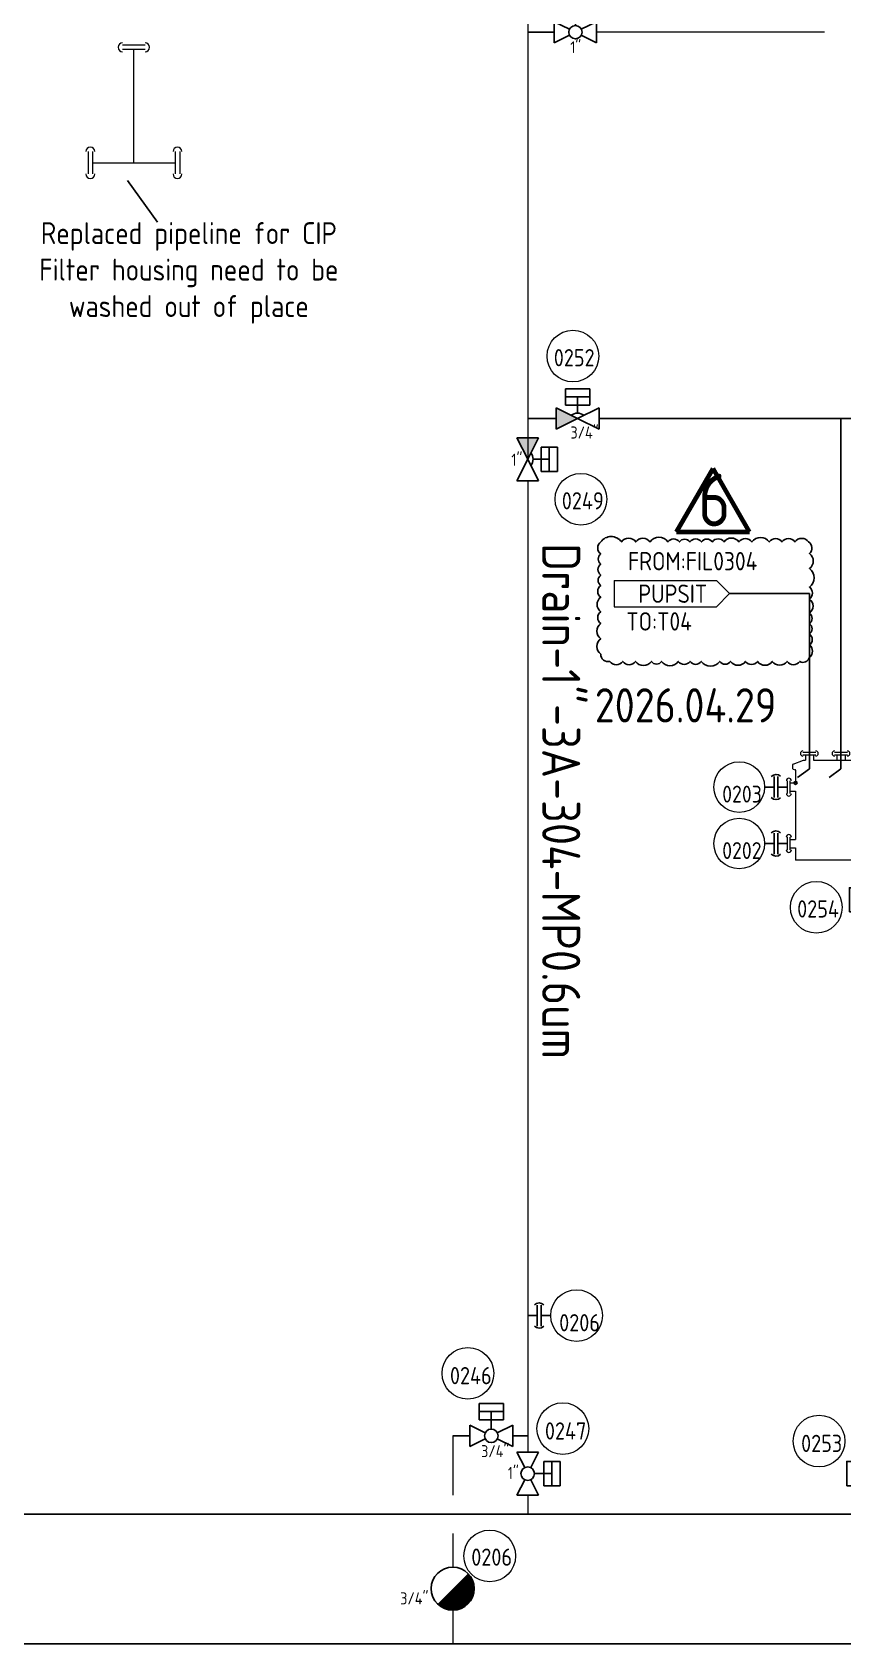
# Model space of a CAD drawing. Header units: millimetres. Extents: x -68339142 to 208, y -167 to 82456658.
# Drawn here: x -68332551 to -68331976, y 82447558 to 82448701 of the extents above; entities that cross this region are included whole.
import ezdxf
from ezdxf.enums import TextEntityAlignment as Align

# ---------------------------------------------------------------- set-up
doc = ezdxf.new("R2010")
doc.units = ezdxf.units.MM
doc.header["$MEASUREMENT"] = 0
for name, color, linetype, lineweight in [('06TEXT', 7, 'Continuous', 0), ('Modle', 161, 'Continuous', 70), ('TEXT', 7, 'Continuous', 0), ('图层09压缩空气CA', 4, 'Continuous', 15), ('外形線', 7, 'Continuous', 9)]:
    doc.layers.add(name, color=color, linetype=linetype, lineweight=lineweight)
doc.layers.add('排管', color=10, linetype='Continuous')
doc.styles.add('MECTXT', font='romans.shx', dxfattribs={"width": 0.8, "bigfont": 'kunlun.shx'})
doc.styles.get("Standard").update_dxf_attribs({"font": 'gbenor.shx', "bigfont": 'gbcbig.shx'})

# ---------------------------------------------------------------- blocks, each defined once
blk = doc.blocks.new('*U91')
at = {"color": 0}
for p, q in [((-6.33, 8.44), (-6.33, 16.87)), ((-6.33, 16.87), (6.33, 16.87)), ((-6.33, 12.66), (6.33, 12.66)), ((6.33, 8.44), (-6.33, 8.44)), ((0, 3.52), (0, 12.66)), ((-3.14, 1.57), (-11.25, 5.62)), ((-11.25, 5.62), (-11.25, -5.63)), ((3.14, 1.57), (11.25, 5.62)), ((11.25, 5.62), (11.25, -5.63)), ((-11.25, -5.63), (-3.14, -1.57)), ((11.25, -5.63), (3.14, -1.57))]:
    blk.add_line(p, q, dxfattribs=at)
blk.add_lwpolyline([(6.33, 8.44), (6.33, 8.44), (6.33, 16.87), (6.33, 16.87)], close=True, dxfattribs=at)
at = {"color": 1, "linetype": 'ByBlock', "lineweight": 9}
blk.add_circle((-12.23, 32.66), 13.5, dxfattribs=at)
at = {"color": 0}
blk.add_circle((0, 0), 3.52, dxfattribs=at)
at = {"color": 1, "linetype": 'ByBlock', "lineweight": 9}
for tag, p, height, flags in [('YQJ_CODE', (-19.23, 35.07), 9, 2), ('YQJ_ITEMID', (12.3, -9.27), 5, 1), ('YQJ_CLASS_NAME', (12.34, -15.05), 5, 1), ('品牌', (13.52, -20.57), 5, 1), ('供电电源', (13.41, -26.42), 5, 1), ('控制方式', (13.73, -33.14), 5, 1), ('输出信号类型2', (13.98, -46.43), 5, 1), ('输出信号类型1', (14.15, -39.41), 5, 1)]:
    blk.add_attdef(tag, p, '', height=height, dxfattribs=dict(at, flags=flags))
for tag, p, height in [('YQJ_NO', (-21.59, 26.96), 9), ('尺寸', (-5.32, -11.13), 6.3)]:
    blk.add_attdef(tag, p, '', height=height, dxfattribs=at)
blk = doc.blocks.new('*U90')
at = {"color": 0}
for p, q in [((5.62, 11.25), (-5.63, 11.25)), ((-5.63, 11.25), (-1.57, 3.14)), ((1.57, 3.14), (5.62, 11.25)), ((3.52, 0), (12.66, 0)), ((8.44, -6.33), (8.44, 6.33)), ((8.44, 6.33), (16.87, 6.33)), ((12.66, 6.33), (12.66, -6.33)), ((16.87, 6.33), (16.87, -6.33)), ((-5.63, -11.25), (-1.57, -3.14)), ((1.57, -3.14), (5.62, -11.25)), ((5.62, -11.25), (-5.63, -11.25))]:
    blk.add_line(p, q, dxfattribs=at)
blk.add_lwpolyline([(8.44, -6.33), (8.44, -6.33), (16.87, -6.33), (16.87, -6.33)], close=True, dxfattribs=at)
at = {"color": 1, "linetype": 'ByBlock', "lineweight": 9}
blk.add_circle((18.33, 23.5), 13.5, dxfattribs=at)
at = {"color": 0}
blk.add_circle((0, 0), 3.52, dxfattribs=at)
at = {"color": 1, "linetype": 'ByBlock', "lineweight": 9}
for tag, p, height, flags in [('YQJ_CODE', (11.33, 25.91), 9, 2), ('YQJ_ITEMID', (12.3, -9.27), 5, 1), ('YQJ_CLASS_NAME', (12.34, -15.05), 5, 1), ('品牌', (13.52, -20.57), 5, 1), ('供电电源', (13.41, -26.42), 5, 1), ('控制方式', (13.73, -33.14), 5, 1), ('输出信号类型2', (13.98, -46.43), 5, 1), ('输出信号类型1', (14.15, -39.41), 5, 1)]:
    blk.add_attdef(tag, p, '', height=height, dxfattribs=dict(at, flags=flags))
for tag, p, height in [('YQJ_NO', (8.97, 17.79), 9), ('尺寸', (-10.4, -2.79), 6.3)]:
    blk.add_attdef(tag, p, '', height=height, dxfattribs=at)
blk = doc.blocks.new('*U59')
at = {"color": 0, "const_width": 11.25}
blk.add_lwpolyline([(-3.98, -15.23, 1), (3.98, -7.27, 1)], format="xyb", dxfattribs=at)
at = {"color": 1, "linetype": 'ByBlock', "lineweight": 9}
blk.add_circle((19.32, 5.85), 13.5, dxfattribs=at)
at = {"color": 0}
for start, end in [(0, 180), (180, 0)]:
    blk.add_arc((0, -11.25), 11.25, start, end, dxfattribs=at)
at = {"color": 1, "linetype": 'ByBlock', "lineweight": 9}
for tag, p, height, flags in [('YQJ_CODE', (12.81, 7.93), 9, 2), ('YQJ_ITEMID', (12.3, -9.27), 5, 1), ('YQJ_CLASS_NAME', (12.34, -15.05), 5, 1), ('品牌', (13.52, -20.57), 5, 1), ('供电电源', (13.41, -26.42), 5, 1), ('控制方式', (13.73, -33.14), 5, 1), ('输出信号类型2', (13.98, -46.43), 5, 1), ('输出信号类型1', (14.15, -39.41), 5, 1)]:
    blk.add_attdef(tag, p, '', height=height, dxfattribs=dict(at, flags=flags))
for tag, p, height in [('YQJ_NO', (9.68, 0.72), 9), ('尺寸', (-27.44, -19.48), 6.3)]:
    blk.add_attdef(tag, p, '', height=height, dxfattribs=at)
blk = doc.blocks.new('卫生卡箍')
at = {"color": 0}
for p, q in [((5.01, 0), (0, 0)), ((5.01, -5.49), (5.01, 5.49)), ((6.99, -5.49), (6.99, 5.49)), ((6.99, 0), (12, 0))]:
    blk.add_line(p, q, dxfattribs=at)
for centre, start, end in [((5.97, 3.1), 46.47917, 135.78093), ((5.97, -3.1), 224.21907, 313.52083)]:
    blk.add_arc(centre, 3.47, start, end, dxfattribs=at)
blk = doc.blocks.new('*U69')
at = {"color": 1, "linetype": 'ByBlock', "lineweight": 9}
blk.add_circle((13.5, 0), 13.5, dxfattribs=at)
at = {"color": 1, "linetype": 'ByBlock', "lineweight": 13, "flags": 2}
blk.add_attdef('YQJ_CODE', (7.18, -0.38), '', height=9, dxfattribs=at)
at = {"color": 1, "linetype": 'ByBlock', "lineweight": 9, "flags": 1}
for tag, p in [('YQJ_ITEMID', (24.39, 7.98)), ('YQJ_CLASS_NAME', (24.4, 3.68)), ('供电电源', (24.91, -5.23)), ('品牌', (24.82, -0.69)), ('控制方式', (25.05, -9.99)), ('量程下限', (24.64, -19.97)), ('量程上限', (24.78, -14.93)), ('输入信号类型2', (24.42, -30.48)), ('输入信号类型1', (24.59, -25.29))]:
    blk.add_attdef(tag, p, '', height=5, dxfattribs=at)
at = {"color": 1, "linetype": 'ByBlock', "lineweight": 13}
blk.add_attdef('YQJ_NO', (4.42, -8.26), '', height=9, dxfattribs=at)
at = {"color": 1, "linetype": 'ByBlock', "lineweight": 9}
blk.add_attdef('尺寸', (-11.61, -20.93), '', height=6.3, dxfattribs=at)
blk = doc.blocks.new('*U255')
at = {"color": 0}
for p, q in [((-6.33, 8.44), (-6.33, 16.87)), ((-6.33, 16.87), (6.33, 16.87)), ((-6.33, 12.66), (6.33, 12.66)), ((0, 3.52), (0, 12.66)), ((-3.14, 1.57), (-11.25, 5.62)), ((-11.25, 5.62), (-11.25, -5.63)), ((6.33, 8.44), (-6.33, 8.44)), ((3.14, 1.57), (11.25, 5.62)), ((11.25, 5.62), (11.25, -5.63)), ((-11.25, -5.63), (-3.14, -1.57)), ((11.25, -5.63), (3.14, -1.57))]:
    blk.add_line(p, q, dxfattribs=at)
blk.add_lwpolyline([(6.33, 8.44), (6.33, 8.44), (6.33, 16.87), (6.33, 16.87)], close=True, dxfattribs=at)
at = {"color": 1, "linetype": 'ByBlock', "lineweight": 9}
blk.add_circle((27.64, 18.96), 13.5, dxfattribs=at)
at = {"color": 0}
blk.add_circle((0, 0), 3.52, dxfattribs=at)
at = {"color": 1, "linetype": 'ByBlock', "lineweight": 9}
for tag, p, height, flags in [('YQJ_CODE', (20.64, 21.37), 9, 2), ('YQJ_ITEMID', (12.3, -9.27), 5, 1), ('YQJ_CLASS_NAME', (12.34, -15.05), 5, 1), ('品牌', (13.52, -20.57), 5, 1), ('供电电源', (13.41, -26.42), 5, 1), ('控制方式', (13.73, -33.14), 5, 1), ('输出信号类型1', (14.15, -39.41), 5, 1), ('输出信号类型2', (13.98, -46.43), 5, 1)]:
    blk.add_attdef(tag, p, '', height=height, dxfattribs=dict(at, flags=flags))
for tag, p, height in [('YQJ_NO', (18.27, 13.25), 9), ('尺寸', (-2.73, -11.13), 6.3)]:
    blk.add_attdef(tag, p, '', height=height, dxfattribs=at)
blk = doc.blocks.new('*U184')
at = {"color": 0}
for p, q in [((-5.63, 11.25), (5.62, 11.25)), ((-1.57, 3.14), (-5.63, 11.25)), ((5.62, 11.25), (1.57, 3.14)), ((-16.88, -6.33), (-16.88, 6.33)), ((-12.66, -6.33), (-12.66, 6.33)), ((-8.44, 6.33), (-8.44, -6.33)), ((-8.44, -6.33), (-16.88, -6.33)), ((-3.52, 0), (-12.66, 0)), ((-1.57, -3.14), (-5.63, -11.25)), ((5.62, -11.25), (1.57, -3.14)), ((-5.63, -11.25), (5.62, -11.25))]:
    blk.add_line(p, q, dxfattribs=at)
blk.add_lwpolyline([(-8.44, 6.33), (-8.44, 6.33), (-16.88, 6.33), (-16.88, 6.33)], close=True, dxfattribs=at)
at = {"color": 1, "linetype": 'ByBlock', "lineweight": 9}
blk.add_circle((-31.34, 16.99), 13.5, dxfattribs=at)
at = {"color": 0}
blk.add_circle((0, 0), 3.52, dxfattribs=at)
at = {"color": 1, "linetype": 'ByBlock', "lineweight": 9}
for tag, p, height, flags in [('YQJ_CODE', (-38.34, 19.39), 9, 2), ('YQJ_ITEMID', (12.3, -9.27), 5, 1), ('YQJ_CLASS_NAME', (12.34, -15.05), 5, 1), ('品牌', (13.52, -20.57), 5, 1), ('供电电源', (13.41, -26.42), 5, 1), ('控制方式', (13.73, -33.14), 5, 1), ('输出信号类型2', (13.98, -46.43), 5, 1), ('输出信号类型1', (14.15, -39.41), 5, 1)]:
    blk.add_attdef(tag, p, '', height=height, dxfattribs=dict(at, flags=flags))
for tag, p, height in [('YQJ_NO', (-40.71, 11.28), 9), ('尺寸', (4.12, -2.79), 6.3)]:
    blk.add_attdef(tag, p, '', height=height, dxfattribs=at)
blk = doc.blocks.new('*U186')
at = {"color": 0}
for p, q in [((0, 0), (-5.63, 11.25)), ((-5.63, 11.25), (5.62, 11.25)), ((5.62, 11.25), (0, 0)), ((-15.47, -6.33), (-15.47, 6.33)), ((-11.25, 6.33), (-11.25, -6.33)), ((-11.25, -6.33), (-11.25, 6.33)), ((-7.03, 6.33), (-7.03, -6.33)), ((0, 0), (-5.63, -11.25)), ((5.62, -11.25), (0, 0)), ((-7.03, -6.33), (-15.47, -6.33)), ((-2.81, 0), (-11.25, 0)), ((-5.63, -11.25), (5.62, -11.25))]:
    blk.add_line(p, q, dxfattribs=at)
blk.add_lwpolyline([(-7.03, 6.33), (-7.03, 6.33), (-15.47, 6.33), (-15.47, 6.33)], close=True, dxfattribs=at)
at = {"color": 1, "linetype": 'ByBlock', "lineweight": 9}
blk.add_circle((-32.78, -3.9), 13.5, dxfattribs=at)
at = {"color": 0}
blk.add_arc((2.81, 0), 5.63, 143.1301, 216.8699, dxfattribs=at)
at = {"color": 1, "linetype": 'ByBlock', "lineweight": 9}
for tag, p, height, flags in [('YQJ_CODE', (-40.49, -1.22), 9, 2), ('YQJ_ITEMID', (12.3, -9.27), 5, 1), ('YQJ_CLASS_NAME', (12.34, -15.05), 5, 1), ('品牌', (13.52, -20.57), 5, 1), ('供电电源', (13.41, -26.42), 5, 1), ('控制方式', (13.73, -33.14), 5, 1), ('输出信号类型2', (13.98, -46.43), 5, 1), ('输出信号类型1', (14.15, -39.41), 5, 1)]:
    blk.add_attdef(tag, p, '', height=height, dxfattribs=dict(at, flags=flags))
for tag, p, height in [('尺寸', (4.64, -1.84), 6.3), ('YQJ_NO', (-42.77, -9.23), 9)]:
    blk.add_attdef(tag, p, '', height=height, dxfattribs=at)
blk = doc.blocks.new('液位变送器')
at = {"color": 1, "linetype": 'ByBlock', "lineweight": 9}
blk.add_circle((13.88, -0.11), 13.5, dxfattribs=at)
at = {"color": 1, "linetype": 'ByBlock', "lineweight": 13, "flags": 2}
blk.add_attdef('YQJ_CODE', (7.43, 0.49), '', height=9, dxfattribs=at)
at = {"color": 1, "linetype": 'ByBlock', "lineweight": 9, "flags": 1}
for tag, p in [('YQJ_ITEMID', (24.92, 7.98)), ('YQJ_CLASS_NAME', (24.93, 3.68)), ('供电电源', (25.44, -5.23)), ('品牌', (25.35, -0.69)), ('控制方式', (25.57, -9.99)), ('量程下限', (25.17, -19.97)), ('量程上限', (25.3, -14.93)), ('输入信号类型2', (24.95, -30.48)), ('输入信号类型1', (25.12, -25.29))]:
    blk.add_attdef(tag, p, '', height=5, dxfattribs=at)
at = {"color": 1, "linetype": 'ByBlock', "lineweight": 13}
blk.add_attdef('YQJ_NO', (4.8, -8.37), '', height=9, dxfattribs=at)
at = {"color": 1, "linetype": 'ByBlock', "lineweight": 9}
blk.add_attdef('尺寸', (-11.61, -20.93), '', height=6.3, dxfattribs=at)
blk = doc.blocks.new('*U253')
at = {"color": 0}
for p, q in [((-6.33, 7.03), (-6.33, 15.47)), ((-6.33, 15.47), (6.33, 15.47)), ((6.33, 11.25), (-6.33, 11.25)), ((-6.33, 11.25), (6.33, 11.25)), ((0, 2.81), (0, 11.25)), ((0, 0), (-11.25, 5.62)), ((-11.25, 5.62), (-11.25, -5.62)), ((-11.25, -5.62), (0, 0)), ((6.33, 7.03), (-6.33, 7.03)), ((0, 0), (11.25, 5.62)), ((11.25, -5.62), (0, 0)), ((11.25, 5.62), (11.25, -5.62))]:
    blk.add_line(p, q, dxfattribs=at)
blk.add_lwpolyline([(6.33, 7.03), (6.33, 7.03), (6.33, 15.47), (6.33, 15.47)], close=True, dxfattribs=at)
at = {"color": 1, "linetype": 'ByBlock', "lineweight": 9}
blk.add_circle((-2.43, 32.59), 13.5, dxfattribs=at)
at = {"color": 0}
blk.add_arc((0, -2.81), 5.62, 53.1301, 126.8699, dxfattribs=at)
at = {"color": 1, "linetype": 'ByBlock', "lineweight": 9}
for tag, p, height, flags in [('YQJ_CODE', (-10.14, 35.26), 9, 2), ('YQJ_ITEMID', (12.3, -9.27), 5, 1), ('YQJ_CLASS_NAME', (12.34, -15.05), 5, 1), ('品牌', (13.52, -20.57), 5, 1), ('供电电源', (13.41, -26.42), 5, 1), ('控制方式', (13.73, -33.14), 5, 1), ('输出信号类型2', (13.98, -46.43), 5, 1), ('输出信号类型1', (14.15, -39.41), 5, 1)]:
    blk.add_attdef(tag, p, '', height=height, dxfattribs=dict(at, flags=flags))
for tag, p, height in [('YQJ_NO', (-12.42, 27.26), 9), ('尺寸', (-3.75, -10.48), 6.3)]:
    blk.add_attdef(tag, p, '', height=height, dxfattribs=at)
blk = doc.blocks.new('*U217')
h = blk.add_hatch(color=256)
h.dxf.hatch_style = 1
h.paths.add_polyline_path([(-11.25, 5.625), (-11.25, -5.625), (0, 0)])
at = {"color": 0}
for p, q in [((0, 0), (-11.25, 5.625)), ((-11.25, 5.625), (-11.25, -5.625)), ((-11.25, -5.625), (0, 0))]:
    blk.add_line(p, q, dxfattribs=at)
blk = doc.blocks.new('*U252')
at = {"color": 0}
for p, q in [((5.62, 11.25), (-5.63, 11.25)), ((-5.63, 11.25), (0, 0)), ((0, 0), (5.62, 11.25)), ((-5.63, -11.25), (0, 0)), ((0, 0), (5.62, -11.25)), ((7.03, -6.33), (7.03, 6.33)), ((7.03, 6.33), (15.47, 6.33)), ((11.25, -6.33), (11.25, 6.33)), ((11.25, 6.33), (11.25, -6.33)), ((15.47, 6.33), (15.47, -6.33)), ((2.81, 0), (11.25, 0)), ((5.62, -11.25), (-5.63, -11.25))]:
    blk.add_line(p, q, dxfattribs=at)
blk.add_lwpolyline([(7.03, -6.33), (7.03, -6.33), (15.47, -6.33), (15.47, -6.33)], close=True, dxfattribs=at)
at = {"color": 1, "linetype": 'ByBlock', "lineweight": 9}
blk.add_circle((27.78, -20.87), 13.5, dxfattribs=at)
at = {"color": 0}
blk.add_arc((-2.81, 0), 5.62, 323.1301, 36.8699, dxfattribs=at)
at = {"color": 1, "linetype": 'ByBlock', "lineweight": 9}
for tag, p, height in [('尺寸', (-8.54, -3.43), 6.3), ('YQJ_NO', (17.79, -26.21), 9)]:
    blk.add_attdef(tag, p, '', height=height, dxfattribs=at)
for tag, p, height, flags in [('YQJ_ITEMID', (12.3, -9.27), 5, 1), ('YQJ_CLASS_NAME', (12.34, -15.05), 5, 1), ('品牌', (13.52, -20.57), 5, 1), ('YQJ_CODE', (20.07, -18.2), 9, 2), ('供电电源', (13.41, -26.42), 5, 1), ('控制方式', (13.73, -33.14), 5, 1), ('输出信号类型2', (13.98, -46.43), 5, 1), ('输出信号类型1', (14.15, -39.41), 5, 1)]:
    blk.add_attdef(tag, p, '', height=height, dxfattribs=dict(at, flags=flags))
blk = doc.blocks.new('*U43')
h = blk.add_hatch(color=256)
h.dxf.hatch_style = 1
h.paths.add_polyline_path([(5.625, 11.25), (-5.625, 11.25), (0, 0)])
at = {"color": 0}
for p, q in [((5.625, 11.25), (-5.625, 11.25)), ((-5.625, 11.25), (0, 0)), ((0, 0), (5.625, 11.25))]:
    blk.add_line(p, q, dxfattribs=at)
blk = doc.blocks.new('*U573')
at = {"linetype": 'Continuous'}
for p, q in [((-0.251, 0.177), (-1.629, 0.177)), ((-0.251, 0.177), (-0.251, -0.177)), ((-0.251, -0.177), (-1.629, -0.177))]:
    blk.add_line(p, q, dxfattribs=at)
for points in [[(-1.629, 0.177), (-1.806, 0)], [(-1.629, -0.177), (-1.806, 0)]]:
    blk.add_lwpolyline(points)
at = {"layer": 'TEXT', "style": 'MECTXT', "width": 0.8, "flags": 8}
for tag, p in [('LINE_1', (-1.741, 0.076)), ('LINE_3', (-1.741, -0.078))]:
    blk.add_attdef(tag, text='', height=0.1, dxfattribs=at).set_placement(p, align=Align.MIDDLE_LEFT)
blk = doc.blocks.new('TANK_NEW_10L')
at = {"color": 7, "lineweight": 9}
for p, q in [((-2, 10.1), (-2, 13.1)), ((-1.8, 13.3), (5.7, 16.1)), ((5.2, 21.8), (14.3, 21.8)), ((5.2, 20), (14.3, 20)), ((5.7, 16.1), (6.9, 16.1)), ((6.9, 20), (6.9, 16.1)), ((12.7, 20), (12.7, 16.1)), ((12.7, 16.1), (72.1, 16.1)), ((27.6, 21.8), (36.7, 21.8)), ((27.6, 20), (36.7, 20)), ((28.1, 16.1), (29.2, 16.1)), ((29.2, 20), (29.2, 16.1)), ((35.1, 20), (35.1, 16.1)), ((70.4, 21.8), (79.5, 21.8)), ((70.4, 20), (79.5, 20)), ((72.1, 20), (72.1, 16.1)), ((77.9, 20), (77.9, 16.1)), ((77.9, 16.1), (87.2, 16.1)), ((94.7, 13.3), (87.2, 16.1)), ((94.9, 10.1), (94.9, 13.1)), ((-5.7, -7.5), (-5.7, 1.6)), ((-3.9, -7.5), (-3.9, 1.6)), ((-3.9, 0), (0, 0)), ((-1.8, 9.9), (-0.4, 9.4)), ((0, 8.9), (0, 0)), ((92.9, 8.9), (92.9, -54.8)), ((94.7, 9.9), (93.3, 9.4)), ((-3.9, -5.8), (0, -5.8)), ((0, -5.8), (0, -40)), ((-5.7, -47.5), (-5.7, -38.4)), ((-3.9, -47.5), (-3.9, -38.4)), ((-3.9, -40), (0, -40)), ((-3.9, -45.9), (0, -45.9)), ((0, -45.9), (0, -54.8)), ((56.3, -54.8), (0, -54.8)), ((56.3, -59.2), (56.3, -54.8)), ((62.1, -54.8), (92.9, -54.8)), ((62.1, -59.2), (62.1, -54.8)), ((54.7, -59.2), (63.7, -59.2)), ((54.7, -61.1), (63.7, -61.1))]:
    blk.add_line(p, q, dxfattribs=at)
for centre, radius, start, end in [((-1.7, 13.1), 0.216, 110, 180), ((5.2, 20.9), 1.78, 90, 270), ((14.3, 20.9), 1.78, 270, 90), ((27.6, 20.9), 1.78, 90, 270), ((36.7, 20.9), 1.78, 270, 90), ((70.4, 20.9), 1.78, 90, 270), ((79.5, 20.9), 1.78, 270, 90), ((94.6, 13.1), 0.216, 0, 70), ((-4.8, 1.6), 1.78, 0, 180), ((-1.7, 10.1), 0.216, 180, 250), ((-0.5, 8.9), 0.539, 0, 70), ((93.4, 8.9), 0.539, 110, 180), ((94.6, 10.1), 0.216, 290, 0), ((-4.8, -7.5), 1.78, 180, 0), ((-4.8, -38.4), 1.78, 0, 180), ((-4.8, -47.5), 1.78, 180, 0), ((54.7, -60.1), 1.78, 90, 270), ((63.7, -60.1), 1.78, 270, 90)]:
    blk.add_arc(centre, radius, start, end, dxfattribs=at)

msp = doc.modelspace()

# ---------------------------------------------------------------- linework, layer by layer
at = {"color": 6, "linetype": 'ByBlock', "lineweight": 5}
for p, q in [((-68332470.7645, 82448691.66244), (-68332486.73215, 82448691.66244)), ((-68332470.7645, 82448688.46891), (-68332486.73215, 82448688.46891)), ((-68332470.7645, 82448688.46891), (-68332486.73215, 82448688.46891)), ((-68332470.7645, 82448688.46891), (-68332486.73215, 82448688.46891)), ((-68332478.74833, 82448608.18696), (-68332478.74833, 82448688.46891)), ((-68332511.24622, 82448616.17079), (-68332511.24622, 82448600.20314)), ((-68332508.05269, 82448616.17079), (-68332508.05269, 82448600.20314)), ((-68332508.05269, 82448616.17079), (-68332508.05269, 82448600.20314)), ((-68332508.05269, 82448616.17079), (-68332508.05269, 82448600.20314)), ((-68332508.05269, 82448608.18696), (-68332449.44397, 82448608.18696)), ((-68332449.44397, 82448616.17079), (-68332449.44397, 82448600.20314)), ((-68332446.25044, 82448616.17079), (-68332446.25044, 82448600.20314)), ((-68332446.25044, 82448616.17079), (-68332446.25044, 82448600.20314)), ((-68332446.25044, 82448616.17079), (-68332446.25044, 82448600.20314))]:
    msp.add_line(p, q, dxfattribs=at)
msp.add_line((-68332483.33838, 82448595.50691), (-68332462.08071, 82448566.04675))
at = {"color": 3}
for p, q in [((-68332179.30995, 82448426.74167), (-68332199.37876, 82448426.74165)), ((-68332148.74553, 82448426.74816), (-68331585.53346, 82448426.74235)), ((-68331977.22569, 82448426.74816), (-68331977.22569, 82448178.31708)), ((-68331999.5969, 82448302.53262), (-68332056.34723, 82448302.53262)), ((-68331999.5969, 82448302.53262), (-68331999.5969, 82448178.31708)), ((-68331999.5969, 82448178.31708), (-68332008.03229, 82448172.09532)), ((-68331977.22569, 82448178.31708), (-68331985.66107, 82448172.09532))]:
    msp.add_line(p, q, dxfattribs=at)
at = {"color": 7, "lineweight": 9}
msp.add_line((-68332015.09174, 82448120.7388), (-68332015.09174, 82448129.82151), dxfattribs=at)
msp.add_lwpolyline([(-68332147.53052, 82448339.22411, 0.52056705), (-68332147.53052, 82448330.66184, 0.52056705), (-68332147.53052, 82448323.50586, 0.52056705), (-68332147.53052, 82448315.70288, 0.52056705), (-68332147.53052, 82448308.32208, 0.52056705), (-68332147.53052, 82448299.97629, 0.52056705), (-68332147.53052, 82448289.7182, 0.52056705), (-68332147.53052, 82448281.32826, 0.52056705), (-68332147.53052, 82448270.47873, 0.52056705), (-68332147.53052, 82448259.62105, 0.52056705), (-68332141.20884, 82448254.46127, 0.52056705), (-68332131.97088, 82448254.46127, 0.52056705), (-68332122.93618, 82448254.46127, 0.52056705), (-68332111.67404, 82448254.46127, 0.52056705), (-68332104.39843, 82448254.46127, 0.52056705), (-68332092.56315, 82448254.46127, 0.52056705), (-68332084.26699, 82448254.46127, 0.52056705), (-68332076.25731, 82448254.46127, 0.52056705), (-68332063.22224, 82448254.46127, 0.52056705), (-68332055.45996, 82448254.46127, 0.52056705), (-68332044.85987, 82448254.46127, 0.52056705), (-68332036.45283, 82448254.46127, 0.52056705), (-68332025.89912, 82448254.46127, 0.52056705), (-68332015.40523, 82448254.46127, 0.52056705), (-68332006.45456, 82448254.46127, 0.52056705), (-68331999.5969, 82448257.42894, 0.52056705), (-68331999.5969, 82448265.9963, 0.52056705), (-68331999.5969, 82448273.93762, 0.52056705), (-68331999.5969, 82448281.19777, 0.52056705), (-68331999.5969, 82448288.78671, 0.52056705), (-68331999.5969, 82448298.70787, 0.52056705), (-68331999.5969, 82448307.15478, 0.52056705), (-68331999.5969, 82448320.35587, 0.52056705), (-68331999.5969, 82448330.94091, 0.52056705), (-68332000.22245, 82448339.22411, 0.52056705), (-68332009.8248, 82448339.22411, 0.52056705), (-68332019.07313, 82448339.22411, 0.52056705), (-68332028.0415, 82448339.22411, 0.52056705), (-68332040.36203, 82448339.22411, 0.52056705), (-68332049.6305, 82448339.22411, 0.52056705), (-68332060.08553, 82448339.22411, 0.52056705), (-68332068.42522, 82448339.22411, 0.52056705), (-68332076.17041, 82448339.22411, 0.52056705), (-68332084.34164, 82448339.22411, 0.52056705), (-68332091.83983, 82448339.22411, 0.52056705), (-68332099.94229, 82448339.22411, 0.52056705), (-68332112.6091, 82448339.22411, 0.52056705), (-68332122.72273, 82448339.22411, 0.52056705), (-68332132.9328, 82448339.22411, 0.52056705)], format="xyb", close=True)
msp.add_circle((-68332009.36586, 82448168.23374), 1)
at = {"color": 6, "linetype": 'ByBlock', "lineweight": 5}
for centre, start, end in [((-68332486.73215, 82448690.06567), 90, 270), ((-68332470.7645, 82448690.06567), 270, 90), ((-68332509.64945, 82448616.17079), 0, 180), ((-68332447.8472, 82448616.17079), 0, 180), ((-68332509.64945, 82448600.20314), 180, 0), ((-68332447.8472, 82448600.20314), 180, 0)]:
    msp.add_arc(centre, 3.12679, start, end, dxfattribs=at)
at = {"color": 7, "lineweight": 9}
for centre, start, end in [((-68332014.18347, 82448129.82151), 0, 180), ((-68332014.18347, 82448120.7388), 180, 0)]:
    msp.add_arc(centre, 1.77858, start, end, dxfattribs=at)
at = {"layer": 'Modle'}
for p, q in [((-68332093.82762, 82448346.41288), (-68332067.90608, 82448391.3103)), ((-68332041.98455, 82448346.41288), (-68332067.90608, 82448391.3103)), ((-68332093.82762, 82448346.41288), (-68332041.98455, 82448346.41288))]:
    msp.add_line(p, q, dxfattribs=at)
at = {"layer": '排管', "color": 1, "linetype": 'ByBlock', "lineweight": 9}
for p, q in [((-68332199.37893, 82448768.52565), (-68332199.37877, 82448397.87529)), ((-68331988.96368, 82448700.75423), (-68332150.58505, 82448700.75423)), ((-68332199.37876, 82448382.59302), (-68332199.37856, 82447899.77919)), ((-68332199.37858, 82447919.52394), (-68332199.37835, 82447693.58125)), ((-68332199.37835, 82447663.01683), (-68332199.37835, 82447649.43268))]:
    msp.add_line(p, q, dxfattribs=at)
at = {"layer": '排管'}
for p, q in [((-68332180.53255, 82448700.75423), (-68332199.37865, 82448700.75423)), ((-68332252.57446, 82447705.10133), (-68332240.51054, 82447705.10218)), ((-68332209.94612, 82447705.10434), (-68332199.37835, 82447705.10509)), ((-68332951.169, 82447649.46057), (-68331522.44325, 82447649.46056)), ((-68333020.60883, 82447557.66523), (-68330886.49434, 82447557.66523))]:
    msp.add_line(p, q, dxfattribs=at)
at = {"layer": '排管', "lineweight": 9}
for p, q in [((-68332252.57446, 82447705.10509), (-68332252.57446, 82447663.01686)), ((-68332252.57446, 82447635.84848), (-68332252.57446, 82447612.01532)), ((-68332252.57446, 82447581.4509), (-68332252.57446, 82447557.63552))]:
    msp.add_line(p, q, dxfattribs=at)

# ---------------------------------------------------------------- block references
ref = msp.add_blockref('*U255', (-68332165.55879, 82448700.75423), dxfattribs=dict(xscale=1.331, yscale=1.331, zscale=1.331))
ref.add_attrib('YQJ_NO', '0251', (-68332141.23635, 82448718.39513), dxfattribs={"color": 1, "linetype": 'ByBlock', "lineweight": 9, "height": 11.979})
ref.add_attrib('尺寸', '1"', (-68332169.19623, 82448685.93673), dxfattribs={"color": 1, "linetype": 'ByBlock', "lineweight": 9, "height": 8.3853})
ref = msp.add_blockref('*U253', (-68332164.02774, 82448426.74162), dxfattribs=dict(xscale=1.3584186, yscale=1.3584186, zscale=1.3584186))
ref.add_attrib('YQJ_NO', '0252', (-68332180.89857, 82448463.76569), dxfattribs={"color": 1, "linetype": 'ByBlock', "lineweight": 9, "height": 12.225767})
ref.add_attrib('尺寸', '3/4"', (-68332169.12002, 82448412.50787), dxfattribs={"color": 1, "linetype": 'ByBlock', "lineweight": 9, "height": 8.558037})
at = {"xscale": 1.3584186, "yscale": 1.3584186, "zscale": 1.3584186}
for name, p in [('*U217', (-68332164.02774, 82448426.74162)), ('*U43', (-68332199.3788, 82448397.87523)), ('卫生卡箍', (-68332031.39276, 82448165.32314)), ('卫生卡箍', (-68332031.39276, 82448125.28016)), ('卫生卡箍', (-68332199.3785, 82447790.45963))]:
    msp.add_blockref(name, p, dxfattribs=at)
ref = msp.add_blockref('*U252', (-68332199.3788, 82448397.87523), dxfattribs=dict(xscale=1.3584186, yscale=1.3584186, zscale=1.3584186))
ref.add_attrib('YQJ_NO', '0249', (-68332175.21348, 82448362.27688), dxfattribs={"color": 1, "linetype": 'ByBlock', "lineweight": 9, "height": 12.225767})
ref.add_attrib('尺寸', '1"', (-68332210.98537, 82448393.22249), dxfattribs={"color": 1, "linetype": 'ByBlock', "lineweight": 9, "height": 8.558037})
msp.add_blockref('TANK_NEW_10L', (-68332009.36586, 82448168.23374))
ref = msp.add_blockref('液位变送器', (-68332067.84097, 82448165.47376), dxfattribs=dict(xscale=1.331, yscale=1.331, zscale=1.331))
ref.add_attrib('YQJ_NO', '0203', (-68332061.44742, 82448154.32847), dxfattribs={"color": 1, "linetype": 'ByBlock', "lineweight": 13, "height": 11.979})
ref = msp.add_blockref('液位变送器', (-68332067.84097, 82448125.43078), dxfattribs=dict(xscale=1.331, yscale=1.331, zscale=1.331))
ref.add_attrib('YQJ_NO', '0202', (-68332061.44742, 82448114.28548), dxfattribs={"color": 1, "linetype": 'ByBlock', "lineweight": 13, "height": 11.979})
ref = msp.add_blockref('*U186', (-68331950.16963, 82448085.3322), dxfattribs=dict(xscale=1.3584186, yscale=1.3584186, zscale=1.3584186))
ref.add_attrib('YQJ_NO', '0254', (-68332008.2752, 82448072.7891), dxfattribs={"color": 1, "linetype": 'ByBlock', "lineweight": 9, "height": 12.225767})
ref.add_attrib('尺寸', '3/4"', (-68331943.86157, 82448082.82662), dxfattribs={"color": 1, "linetype": 'ByBlock', "lineweight": 9, "height": 8.558037})
ref = msp.add_blockref('*U69', (-68332183.07748, 82447790.45963), dxfattribs=dict(xscale=1.3584186, yscale=1.3584186, zscale=1.3584186))
ref.add_attrib('YQJ_NO', '0206', (-68332177.07395, 82447779.23847), dxfattribs={"color": 1, "linetype": 'ByBlock', "lineweight": 13, "height": 12.225767})
ref = msp.add_blockref('*U91', (-68332225.22833, 82447705.10179), dxfattribs=dict(xscale=1.3584186, yscale=1.3584186, zscale=1.3584186))
ref.add_attrib('YQJ_NO', '0246', (-68332254.55846, 82447741.71953), dxfattribs={"color": 1, "linetype": 'ByBlock', "lineweight": 9, "height": 12.225767})
ref.add_attrib('尺寸', '3/4"', (-68332232.45204, 82447689.97904), dxfattribs={"color": 1, "linetype": 'ByBlock', "lineweight": 9, "height": 8.558037})
ref = msp.add_blockref('*U90', (-68332199.38717, 82447678.29904), dxfattribs=dict(xscale=1.3584186, yscale=1.3584186, zscale=1.3584186))
ref.add_attrib('YQJ_NO', '0247', (-68332187.20769, 82447702.46718), dxfattribs={"color": 1, "linetype": 'ByBlock', "lineweight": 9, "height": 12.225767})
ref.add_attrib('尺寸', '1"', (-68332213.51439, 82447674.51433), dxfattribs={"color": 1, "linetype": 'ByBlock', "lineweight": 9, "height": 8.558037})
ref = msp.add_blockref('*U184', (-68331950.17821, 82447678.33513), dxfattribs=dict(xscale=1.3584186, yscale=1.3584186, zscale=1.3584186))
ref.add_attrib('YQJ_NO', '0253', (-68332005.47598, 82447693.65851), dxfattribs={"color": 1, "linetype": 'ByBlock', "lineweight": 9, "height": 12.225767})
ref.add_attrib('尺寸', '3/4"', (-68331944.57727, 82447674.55041), dxfattribs={"color": 1, "linetype": 'ByBlock', "lineweight": 9, "height": 8.558037})
ref = msp.add_blockref('*U59', (-68332252.57446, 82447612.01532), dxfattribs=dict(xscale=1.3584186, yscale=1.3584186, zscale=1.3584186))
ref.add_attrib('YQJ_NO', '0206', (-68332239.42564, 82447612.99423), dxfattribs={"color": 1, "linetype": 'ByBlock', "lineweight": 9, "height": 12.225767})
ref.add_attrib('尺寸', '3/4"', (-68332289.85022, 82447585.55441), dxfattribs={"color": 1, "linetype": 'ByBlock', "lineweight": 9, "height": 8.558037})
at = {"layer": '图层09压缩空气CA', "lineweight": 9}
ref = msp.add_blockref('*U573', (-68332151.27746, 82448302.53262), dxfattribs=dict(at, xscale=-52.64624639118907, yscale=52.64624639118907, zscale=52.64624639119012))
ref.add_attrib('LINE_1', 'PUPSIT', dxfattribs={"layer": '0', "height": 13}).set_placement((-68332120.97355, 82448302.46322), align=Align.MIDDLE_LEFT)
ref.add_attrib('LINE_2', 'FROM:FIL0304', dxfattribs={"layer": '06TEXT', "height": 13}).set_placement((-68332128.28857, 82448332.07652), align=Align.TOP_LEFT)
ref.add_attrib('LINE_3', 'TO:T04', (-68332129.44673, 82448276.33056), dxfattribs={"layer": '06TEXT', "height": 13})

# ---------------------------------------------------------------- texts
at = {"insert": (-68332208.7623, 82448235.45029), "char_height": 25.9881921, "width": 242.715342, "attachment_point": 1}
msp.add_mtext('\\pxqc;{\\H0.93515x;2026.04.29}', dxfattribs=at)
at = {"layer": 'Modle'}
msp.add_text('6', height=37.2908, dxfattribs=at).set_placement((-68332078.50604, 82448350.26434))
at = {"layer": '外形線', "lineweight": 5, "insert": (-68332319.34184, 82448566.00516), "char_height": 15.524784, "width": 240.8193459, "attachment_point": 3}
msp.add_mtext('\\pxqc;Replaced pipeline for CIP\\PFilter housing need to be washed out of place', dxfattribs=at)
at = {"layer": '排管', "insert": (-68332175.65757, 82448155.35273), "char_height": 26.99268, "attachment_point": 5, "rotation": 270}
msp.add_mtext('Drain-1"-3A-304-MP0.6um', dxfattribs=at)

doc.saveas('drawing.dxf')
